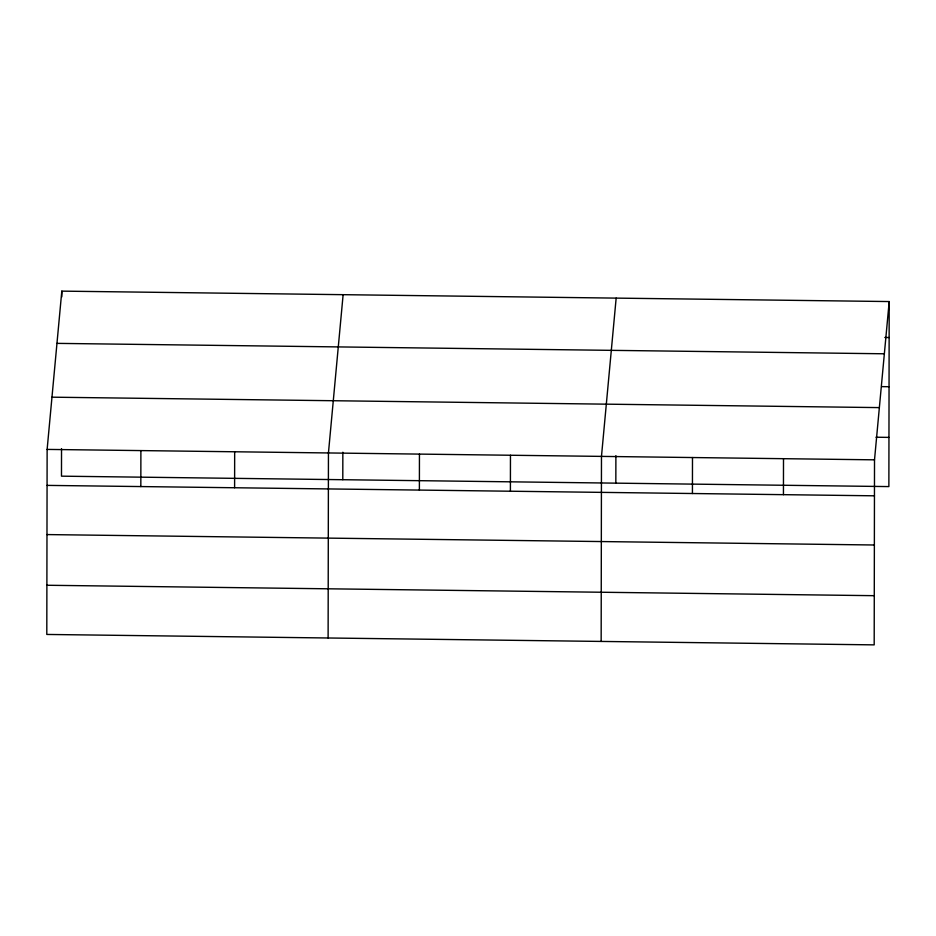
<?xml version="1.0" encoding="UTF-8"?>
<svg xmlns="http://www.w3.org/2000/svg" width="936" height="936" viewBox="0 0 936 936"><rect width="100%" height="100%" fill="white"/><g stroke="black" fill="none" stroke-linecap="round" stroke-linejoin="round"><path stroke-width="1.4" d="M47.128 449.409L46.8 634.444L874.189 644.869L874.516 459.833L889.2 301.556L61.811 291.131L47.128 449.409L874.516 459.833M61.53 448.672L61.483 476.167L888.872 486.591L889.2 301.556M61.799 296.887L61.811 291.131M140.833 486.568L140.891 450.59M234.608 487.75L234.667 451.772M328.115 637.989L328.442 452.954L343.126 294.676M342.798 479.712L342.845 452.217M419.386 490.078L419.445 454.1M510.401 491.224L510.459 455.247M601.158 641.429L601.474 456.394L616.157 298.116M615.841 483.151L615.888 455.656M692.429 493.518L692.488 457.54M783.444 494.664L783.502 458.687M884.801 337.475L889.141 337.533M56.956 343.372L884.356 353.785M881.829 386.626L889.048 386.72M51.971 397.18L879.36 407.605M875.956 437.229L888.966 437.393M47.057 485.386L874.458 495.811M46.975 534.573L874.364 544.998M46.882 585.257L874.282 595.682"/></g></svg>
